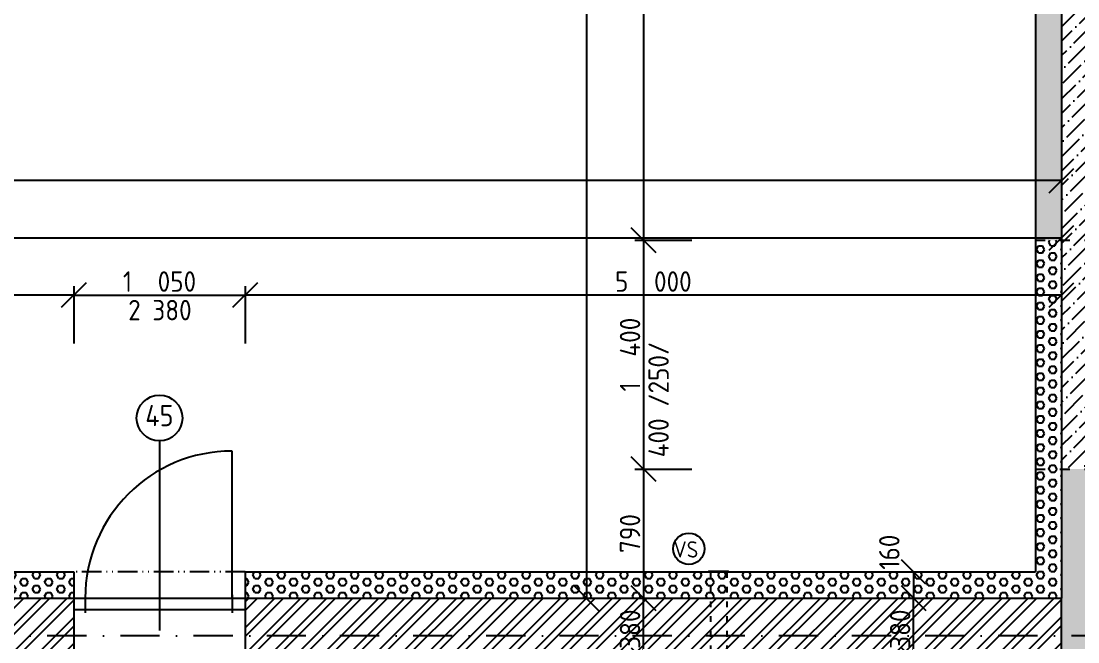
# Model space of a CAD drawing. Extents: x 4511820 to 5180432, y -1526536 to -944957.
# Drawn here: x 5020868 to 5027341, y -1418396 to -1414598 of the extents above; entities that cross this region are included whole.
import ezdxf

# ---------------------------------------------------------------- set-up
doc = ezdxf.new("R2010")
doc.units = 0
doc.header["$MEASUREMENT"] = 0
for name, pattern in [('ACAD_ISO03W100', [30, 12, -18]), ('ACAD_ISO12W100', [22, 12, -3, 0.5, -3, 0.5, -3]), ('BODKOCIARKOVANA_3', [5.6, 3, -1.3, 0, -1.3])]:
    doc.linetypes.add(name, pattern=pattern)
doc.layers.get('0').update_dxf_attribs({"linetype": 'CONTINUOUS'})
doc.layers.get('Defpoints').update_dxf_attribs({"color": 61, "linetype": 'CONTINUOUS'})
for name, color, linetype in [('KÓTY', 4, 'CONTINUOUS'), ('MÚRY', 1, 'CONTINUOUS'), ('OKNÁ', 143, 'CONTINUOUS'), ('osi', 253, 'CONTINUOUS'), ('TENKÁ', 7, 'CONTINUOUS'), ('zz-vetr', 52, 'CONTINUOUS'), ('ŠRAFY', 82, 'CONTINUOUS')]:
    doc.layers.add(name, color=color, linetype=linetype)
doc.styles.add('STYLE1', font='isocp.shx')
doc.dimstyles.new('STANDARD-50', dxfattribs={"dimtxt": 125, "dimasz": 150, "dimexe": 10, "dimexo": 200, "dimgap": 20, "dimtad": 1, "dimdsep": 46, "dimlunit": 6, "dimtxsty": 'STYLE1', "dimblk1": 'OBLIQUE', "dimblk2": 'OBLIQUE', "dimsah": 1, "dimcen": 2.5, "dimse1": 1, "dimse2": 1, "dimadec": 0, "dimazin": 0, "dimtfac": 1, "dimtmove": 1, "dimatfit": 3, "dimldrblk": 'OBLIQUE', "dimfxl": 1, "dimtolj": 1, "dimtzin": 0, "dimarcsym": 0})
pattern_1 = [(45, (584112, 0), (33.1456304, 121.533978), [156.25, -31.25, 0, -31.25])]
pattern_2 = [(45, (-10132.71, -87677), (-79.549513, 79.549513), []), (45, (-10079.68, -87677), (-79.549513, 79.549513), [])]
pattern_3 = [(0, (9e-09, -175781), (0, 43.3012702), [25, -50]), (120, (9e-09, -175781), (-37.5, -21.6506351), [25, -50]), (60, (25, -175781), (-37.5, 21.6506351), [25, -50])]

# ---------------------------------------------------------------- blocks, each defined once
blk = doc.blocks.new('_OBLIQUE')
at = {"color": 0, "linetype": 'ByBlock'}
blk.add_line((-0.5, -0.5), (0.5, 0.5), dxfattribs=at)
blk = doc.blocks.new('*D13476')
at = {"layer": 'Defpoints', "color": 0}
for p in [(5027054.5, -1398998), (5024330.5, -1418128), (5027214.5, -1418128)]:
    blk.add_point(p, dxfattribs=at)
at = {"layer": 'KÓTY', "color": 0, "lineweight": -2}
blk.add_line((5024330.5, -1398998), (5024330.5, -1418128), dxfattribs=at)
at = {"layer": 'KÓTY', "color": 0, "linetype": 'ByBlock', "lineweight": -2, "xscale": 150, "yscale": 150, "zscale": 150}
for p, rotation in [((5024330.5, -1398998), 90), ((5024330.5, -1418128), 270)]:
    blk.add_blockref('_OBLIQUE', p, dxfattribs=dict(at, rotation=rotation))
at = {"layer": 'KÓTY', "color": 0, "insert": (5024248, -1408563), "char_height": 125, "attachment_point": 5, "rotation": 90, "style": 'STYLE1'}
blk.add_mtext('\\A1;19ﾠ130', dxfattribs=at)
blk = doc.blocks.new('*D13484')
at = {"layer": 'Defpoints', "color": 0}
for p in [(5027054.5, -1411048), (5024680.5, -1415938), (5027054.5, -1415938)]:
    blk.add_point(p, dxfattribs=at)
at = {"layer": 'KÓTY', "color": 0, "lineweight": -2}
blk.add_line((5024680.5, -1411048), (5024680.5, -1415938), dxfattribs=at)
at = {"layer": 'KÓTY', "color": 0, "linetype": 'ByBlock', "lineweight": -2, "xscale": 150, "yscale": 150, "zscale": 150}
for p, rotation in [((5024680.5, -1411048), 90), ((5024680.5, -1415938), 270)]:
    blk.add_blockref('_OBLIQUE', p, dxfattribs=dict(at, rotation=rotation))
at = {"layer": 'KÓTY', "color": 0, "insert": (5024598, -1413493), "char_height": 125, "attachment_point": 5, "rotation": 90, "style": 'STYLE1'}
blk.add_mtext('\\A1;4ﾠ890', dxfattribs=at)
blk = doc.blocks.new('*D13485')
at = {"layer": 'Defpoints', "color": 0}
for p in [(5027054.5, -1415938), (5024680.5, -1417338), (5027054.5, -1417338)]:
    blk.add_point(p, dxfattribs=at)
at = {"layer": 'KÓTY', "color": 0, "lineweight": -2}
blk.add_line((5024680.5, -1415938), (5024680.5, -1417338), dxfattribs=at)
at = {"layer": 'KÓTY', "color": 0, "linetype": 'ByBlock', "lineweight": -2, "xscale": 150, "yscale": 150, "zscale": 150}
for p, rotation in [((5024680.5, -1415938), 90), ((5024680.5, -1417338), 270)]:
    blk.add_blockref('_OBLIQUE', p, dxfattribs=dict(at, rotation=rotation))
at = {"layer": 'KÓTY', "color": 0, "insert": (5024598, -1416638), "char_height": 125, "attachment_point": 5, "rotation": 90, "style": 'STYLE1'}
blk.add_mtext('\\A1;1ﾠ400', dxfattribs=at)
blk = doc.blocks.new('*D13486')
at = {"layer": 'Defpoints', "color": 0}
for p in [(5027054.5, -1417338), (5024680.5, -1418128), (5027214.5, -1418128)]:
    blk.add_point(p, dxfattribs=at)
at = {"layer": 'KÓTY', "color": 0, "lineweight": -2}
blk.add_line((5024680.5, -1417338), (5024680.5, -1418128), dxfattribs=at)
at = {"layer": 'KÓTY', "color": 0, "linetype": 'ByBlock', "lineweight": -2, "xscale": 150, "yscale": 150, "zscale": 150}
for p, rotation in [((5024680.5, -1417338), 90), ((5024680.5, -1418128), 270)]:
    blk.add_blockref('_OBLIQUE', p, dxfattribs=dict(at, rotation=rotation))
at = {"layer": 'KÓTY', "color": 0, "insert": (5024598, -1417733), "char_height": 125, "attachment_point": 5, "rotation": 90, "style": 'STYLE1'}
blk.add_mtext('\\A1;790', dxfattribs=at)
blk = doc.blocks.new('*D13603')
at = {"layer": 'Defpoints', "color": 0}
for p in [(5027241, -1415003), (4994251, -1415573.5), (4994251, -1415573.5)]:
    blk.add_point(p, dxfattribs=at)
at = {"layer": 'KÓTY', "color": 0, "lineweight": -2}
blk.add_line((5027241, -1415573.5), (4994251, -1415573.5), dxfattribs=at)
at = {"layer": 'KÓTY', "color": 0, "linetype": 'ByBlock', "lineweight": -2, "xscale": 150, "yscale": 150, "zscale": 150, "rotation": 180}
blk.add_blockref('_OBLIQUE', (4994251, -1415573.5), dxfattribs=at)
at = {"layer": 'KÓTY', "color": 0, "linetype": 'ByBlock', "lineweight": -2, "xscale": 150, "yscale": 150, "zscale": 150}
blk.add_blockref('_OBLIQUE', (5027241, -1415573.5), dxfattribs=at)
at = {"layer": 'KÓTY', "color": 0, "insert": (5010746, -1415491), "char_height": 125, "attachment_point": 5, "style": 'STYLE1'}
blk.add_mtext('\\A1;32ﾠ990', dxfattribs=at)
blk = doc.blocks.new('*D13604')
at = {"layer": 'Defpoints', "color": 0}
for p in [(5027241, -1415923.5), (5007451, -1418128), (5027241, -1418128)]:
    blk.add_point(p, dxfattribs=at)
at = {"layer": 'KÓTY', "color": 0, "lineweight": -2}
blk.add_line((5007451, -1415923.5), (5027241, -1415923.5), dxfattribs=at)
at = {"layer": 'KÓTY', "color": 0, "linetype": 'ByBlock', "lineweight": -2, "xscale": 150, "yscale": 150, "zscale": 150, "rotation": 180}
blk.add_blockref('_OBLIQUE', (5007451, -1415923.5), dxfattribs=at)
at = {"layer": 'KÓTY', "color": 0, "linetype": 'ByBlock', "lineweight": -2, "xscale": 150, "yscale": 150, "zscale": 150}
blk.add_blockref('_OBLIQUE', (5027241, -1415923.5), dxfattribs=at)
at = {"layer": 'KÓTY', "color": 0, "insert": (5017346, -1415841), "char_height": 125, "attachment_point": 5, "style": 'STYLE1'}
blk.add_mtext('\\A1;19ﾠ790', dxfattribs=at)
blk = doc.blocks.new('*D13613')
at = {"layer": 'Defpoints', "color": 0}
for p in [(5022241, -1416273.5), (5022241, -1418128), (5027241, -1418128)]:
    blk.add_point(p, dxfattribs=at)
at = {"layer": 'KÓTY', "color": 0, "lineweight": -2}
blk.add_line((5027241, -1416273.5), (5022241, -1416273.5), dxfattribs=at)
at = {"layer": 'KÓTY', "color": 0, "linetype": 'ByBlock', "lineweight": -2, "xscale": 150, "yscale": 150, "zscale": 150, "rotation": 180}
blk.add_blockref('_OBLIQUE', (5022241, -1416273.5), dxfattribs=at)
at = {"layer": 'KÓTY', "color": 0, "linetype": 'ByBlock', "lineweight": -2, "xscale": 150, "yscale": 150, "zscale": 150}
blk.add_blockref('_OBLIQUE', (5027241, -1416273.5), dxfattribs=at)
at = {"layer": 'KÓTY', "color": 0, "insert": (5024741, -1416191), "char_height": 125, "attachment_point": 5, "style": 'STYLE1'}
blk.add_mtext('\\A1;5ﾠ000', dxfattribs=at)
blk = doc.blocks.new('*D13614')
at = {"layer": 'Defpoints', "color": 0}
for p in [(5022241, -1416273.5), (5021191, -1417968), (5022241, -1417968)]:
    blk.add_point(p, dxfattribs=at)
at = {"layer": 'KÓTY', "color": 0, "lineweight": -2}
blk.add_line((5021191, -1416273.5), (5022241, -1416273.5), dxfattribs=at)
at = {"layer": 'KÓTY', "color": 0, "linetype": 'ByBlock', "lineweight": -2, "xscale": 150, "yscale": 150, "zscale": 150, "rotation": 180}
blk.add_blockref('_OBLIQUE', (5021191, -1416273.5), dxfattribs=at)
at = {"layer": 'KÓTY', "color": 0, "linetype": 'ByBlock', "lineweight": -2, "xscale": 150, "yscale": 150, "zscale": 150}
blk.add_blockref('_OBLIQUE', (5022241, -1416273.5), dxfattribs=at)
at = {"layer": 'KÓTY', "color": 0, "insert": (5021716, -1416191), "char_height": 125, "attachment_point": 5, "style": 'STYLE1'}
blk.add_mtext('\\A1;1ﾠ050', dxfattribs=at)
blk = doc.blocks.new('*D13615')
at = {"layer": 'Defpoints', "color": 0}
for p in [(5019066, -1416273.5), (5019066, -1418128), (5021191, -1418128)]:
    blk.add_point(p, dxfattribs=at)
at = {"layer": 'KÓTY', "color": 0, "lineweight": -2}
blk.add_line((5021191, -1416273.5), (5019066, -1416273.5), dxfattribs=at)
at = {"layer": 'KÓTY', "color": 0, "linetype": 'ByBlock', "lineweight": -2, "xscale": 150, "yscale": 150, "zscale": 150, "rotation": 180}
blk.add_blockref('_OBLIQUE', (5019066, -1416273.5), dxfattribs=at)
at = {"layer": 'KÓTY', "color": 0, "linetype": 'ByBlock', "lineweight": -2, "xscale": 150, "yscale": 150, "zscale": 150}
blk.add_blockref('_OBLIQUE', (5021191, -1416273.5), dxfattribs=at)
at = {"layer": 'KÓTY', "color": 0, "insert": (5020128.5, -1416191), "char_height": 125, "attachment_point": 5, "style": 'STYLE1'}
blk.add_mtext('\\A1;2ﾠ125', dxfattribs=at)
blk = doc.blocks.new('*D21774')
at = {"layer": 'Defpoints', "color": 0}
for p in [(5024680.5, -1418128), (5025441, -1418128), (5025441, -1418508)]:
    blk.add_point(p, dxfattribs=at)
at = {"layer": 'KÓTY', "color": 0, "lineweight": -2}
blk.add_line((5024680.5, -1418508), (5024680.5, -1418128), dxfattribs=at)
at = {"layer": 'KÓTY', "color": 0, "linetype": 'ByBlock', "lineweight": -2, "xscale": 150, "yscale": 150, "zscale": 150}
for p, rotation in [((5024680.5, -1418128), 90), ((5024680.5, -1418508), 270)]:
    blk.add_blockref('_OBLIQUE', p, dxfattribs=dict(at, rotation=rotation))
at = {"layer": 'KÓTY', "color": 0, "insert": (5024598, -1418318), "char_height": 125, "attachment_point": 5, "rotation": 90, "style": 'STYLE1'}
blk.add_mtext('\\A1;380', dxfattribs=at)
blk = doc.blocks.new('*D54790')
at = {"layer": 'Defpoints', "color": 0}
for p in [(5026334.8, -1418128), (5027095.3, -1418128), (5027095.3, -1418508)]:
    blk.add_point(p, dxfattribs=at)
at = {"layer": 'KÓTY', "color": 0, "lineweight": -2}
blk.add_line((5026334.8, -1418508), (5026334.8, -1418128), dxfattribs=at)
at = {"layer": 'KÓTY', "color": 0, "linetype": 'ByBlock', "lineweight": -2, "xscale": 150, "yscale": 150, "zscale": 150}
for p, rotation in [((5026334.8, -1418128), 90), ((5026334.8, -1418508), 270)]:
    blk.add_blockref('_OBLIQUE', p, dxfattribs=dict(at, rotation=rotation))
at = {"layer": 'KÓTY', "color": 0, "insert": (5026252.3, -1418318), "char_height": 125, "attachment_point": 5, "rotation": 90, "style": 'STYLE1'}
blk.add_mtext('\\A1;380', dxfattribs=at)
blk = doc.blocks.new('*D54791')
at = {"layer": 'Defpoints', "color": 0}
for p in [(5027081, -1417968), (5026334.8, -1418128), (5027081, -1418128)]:
    blk.add_point(p, dxfattribs=at)
at = {"layer": 'KÓTY', "color": 0, "lineweight": -2}
blk.add_line((5026334.8, -1417968), (5026334.8, -1418128), dxfattribs=at)
at = {"layer": 'KÓTY', "color": 0, "linetype": 'ByBlock', "lineweight": -2, "xscale": 150, "yscale": 150, "zscale": 150}
for p, rotation in [((5026334.8, -1417968), 90), ((5026334.8, -1418128), 270)]:
    blk.add_blockref('_OBLIQUE', p, dxfattribs=dict(at, rotation=rotation))
at = {"layer": 'KÓTY', "color": 0, "insert": (5026186.1, -1417846.9), "char_height": 125, "attachment_point": 5, "rotation": 90, "style": 'STYLE1'}
blk.add_mtext('\\A1;160', dxfattribs=at)

msp = doc.modelspace()

# ---------------------------------------------------------------- hatches: boundary and pattern name
at = {"layer": 'ŠRAFY'}
h = msp.add_hatch(dxfattribs=at)
h.set_pattern_fill('HEX', color=256, scale=200)
h.set_pattern_definition(pattern_3)
h.paths.add_polyline_path([(5027241, -1415938.048), (5027241, -1411048.048), (5027081, -1411048.048), (5027081, -1415938.048)])
h.paths.add_polyline_path([(5026997.701, -1413212), (5027260.299, -1413212), (5027260.299, -1413462), (5026997.701, -1413462)], flags=9)
h = msp.add_hatch(dxfattribs=at)
h.set_pattern_fill('ANSI36', color=256, scale=500)
h.set_pattern_definition(pattern_1)
h.paths.add_polyline_path([(5027491, -1415938.048), (5027491, -1413828.048), (5027241, -1413828.048), (5027241, -1415938.048)])
h = msp.add_hatch(dxfattribs=at)
h.set_pattern_fill('HEX', color=256, scale=200)
h.set_pattern_definition(pattern_3)
h.paths.add_polyline_path([(5027241, -1417338.048), (5027241, -1415938.048), (5027081, -1415938.048), (5027081, -1417338.048)])
h = msp.add_hatch(dxfattribs=at)
h.set_pattern_fill('ANSI36', color=256, scale=500)
h.set_pattern_definition(pattern_1)
h.paths.add_polyline_path([(5027241, -1417338.048), (5027491, -1417338.048), (5027491, -1415938.048), (5027241, -1415938.048)])
h = msp.add_hatch(dxfattribs=at)
h.set_pattern_fill('HEX', color=256, scale=200)
h.set_pattern_definition(pattern_3)
h.paths.add_polyline_path([(5025191, -1418128.048), (5027241, -1418128.048), (5027241, -1417338.048), (5027081, -1417338.048), (5027081, -1417968.048), (5025198.704, -1417968.048), (5025198.704, -1417968.048), (5025191, -1417968.048)])
h = msp.add_hatch(dxfattribs=at)
h.set_pattern_fill('ANSI36', color=256, scale=500)
h.set_pattern_definition(pattern_1)
h.paths.add_polyline_path([(5027241, -1417338.048), (5027241, -1418128.048), (5027241, -1418508.048), (5027241, -1420258.048), (5027111, -1420258.048), (5027111, -1420458.048), (5027241, -1420458.048), (5027241, -1423508.048), (5027241, -1423648.048), (5027241, -1427258.048), (5027491, -1427258.048), (5027491, -1424743.048), (5027491, -1422628.048), (5027491, -1418133.048), (5027491, -1417338.048)])
h.paths.add_polyline_path([(5027301.201, -1425518), (5027588.799, -1425518), (5027588.799, -1425768), (5027301.201, -1425768)], flags=9)
h.paths.add_polyline_path([(5027294.067, -1419535.94), (5027581.665, -1419535.94), (5027581.665, -1419785.94), (5027294.067, -1419785.94)], flags=9)
h = msp.add_hatch(dxfattribs=at)
h.set_pattern_fill('HEX', color=256, scale=200)
h.set_pattern_definition(pattern_3)
h.paths.add_polyline_path([(5019066, -1417968.048), (5019066, -1418128.048), (5021191, -1418128.048), (5021191, -1417968.048)])
h = msp.add_hatch(dxfattribs=at)
h.set_pattern_fill('HEX', color=256, scale=200)
h.set_pattern_definition(pattern_3)
h.paths.add_polyline_path([(5025091, -1418128.048), (5025091, -1417968.048), (5025081.548, -1417968.048), (5022241, -1417968.048), (5022241, -1418128.048)])
h = msp.add_hatch(dxfattribs=at)
h.set_pattern_fill('HEX', color=256, scale=200)
h.set_pattern_definition(pattern_3)
h.paths.add_polyline_path([(5025191, -1417968.048), (5025091, -1417968.048), (5025091, -1418128.048), (5025191, -1418128.048)])
h = msp.add_hatch(dxfattribs=at)
h.set_pattern_fill('ANSI32', color=256, scale=300)
h.set_pattern_definition(pattern_2)
h.paths.add_polyline_path([(5021191, -1418128.048), (5019066, -1418128.048), (5019066, -1418508.048), (5020681, -1418508.048), (5020981, -1418508.048), (5021191, -1418508.048)])
h = msp.add_hatch(dxfattribs=at)
h.set_pattern_fill('ANSI32', color=256, scale=300)
h.set_pattern_definition(pattern_2)
h.paths.add_polyline_path([(5022241, -1418128.048), (5022241, -1418508.048), (5022891, -1418508.048), (5023141, -1418508.048), (5025441, -1418508.048), (5025641, -1418508.048), (5027241, -1418508.048), (5027241, -1418128.048)])

# ---------------------------------------------------------------- linework, layer by layer
at = {"layer": 'KÓTY', "ltscale": 25}
for p, q in [((5024627.097, -1415938.048), (5024977.097, -1415938.048)), ((5024627.097, -1417338.048), (5024977.097, -1417338.048))]:
    msp.add_line(p, q, dxfattribs=at)
at = {"layer": 'KÓTY', "ltscale": 0.25}
for p, q in [((5021191, -1416220.1), (5021191, -1416570.1)), ((5022241, -1416220.1), (5022241, -1416570.1))]:
    msp.add_line(p, q, dxfattribs=at)
at = {"layer": 'MÚRY'}
for p, q in [((5027081, -1401458.048), (5027081, -1417968.048)), ((5019066, -1417968.048), (5021191, -1417968.048)), ((5021191, -1417968.048), (5021191, -1418508.048)), ((5022241, -1417968.048), (5027081, -1417968.048)), ((5022241, -1417968.048), (5022241, -1418508.048))]:
    msp.add_line(p, q, dxfattribs=at)
at = {"layer": 'OKNÁ', "ltscale": 0.25}
for p, q in [((5021716, -1417166.195), (5021716, -1418326.506)), ((5022161, -1418128.048), (5022161, -1417228.048)), ((5021261, -1418108.048), (5021261, -1418218.048)), ((5022161, -1418108.048), (5022161, -1418218.048)), ((5021191, -1418128.048), (5022241, -1418128.048)), ((5021191, -1418198.048), (5022241, -1418198.048))]:
    msp.add_line(p, q, dxfattribs=at)
msp.add_circle((5021716, -1417026.195), 140, dxfattribs=at)
msp.add_arc((5022161, -1418128.048), 900, 90, 180, dxfattribs=at)
at = {"layer": 'osi', "linetype": 'BODKOCIARKOVANA_3', "ltscale": 80}
msp.add_line((5041881, -1418358.048), (4978211, -1418358.048), dxfattribs=at)
at = {"layer": 'TENKÁ'}
for p, q in [((5027241, -1401458.048), (5027241, -1418128.048)), ((5019066, -1418128.048), (5021191, -1418128.048)), ((5022241, -1418128.048), (5027241, -1418128.048)), ((5027241, -1418508.048), (5027241, -1418128.048))]:
    msp.add_line(p, q, dxfattribs=at)
at = {"layer": 'TENKÁ', "linetype": 'ACAD_ISO03W100', "ltscale": 5}
for p, q in [((5027081, -1415938.048), (5027491, -1415938.048)), ((5027081, -1417338.048), (5027491, -1417338.048))]:
    msp.add_line(p, q, dxfattribs=at)
at = {"layer": 'TENKÁ', "linetype": 'ACAD_ISO12W100', "ltscale": 10}
msp.add_line((5022241, -1417968.048), (5021191, -1417968.048), dxfattribs=at)
at = {"layer": 'zz-vetr', "linetype": 'ACAD_ISO03W100', "ltscale": 3}
for p, q in [((5025091, -1417968.048), (5025091, -1418508.048)), ((5025191, -1417968.048), (5025191, -1418508.048))]:
    msp.add_line(p, q, dxfattribs=at)
at = {"layer": 'zz-vetr', "ltscale": 3}
msp.add_lwpolyline([(5025081.548, -1417968.048), (5025081.548, -1417964.056), (5025198.704, -1417964.056), (5025198.704, -1417968.048)], close=True, dxfattribs=at)
at = {"layer": 'zz-vetr'}
msp.add_circle((5024958.521, -1417826.011), 96, dxfattribs=at)

# ---------------------------------------------------------------- texts
at = {"layer": 'KÓTY', "insert": (5021718.5, -1416365.961), "char_height": 125, "attachment_point": 5, "style": 'STYLE1'}
msp.add_mtext('\\A1;2 380', dxfattribs=at)
at = {"layer": 'KÓTY', "insert": (5024772.957, -1416913.003), "char_height": 125, "attachment_point": 5, "rotation": 90, "style": 'STYLE1'}
msp.add_mtext('\\A1;400 /250/', dxfattribs=at)
at = {"layer": 'TENKÁ', "style": 'STYLE1'}
msp.add_text('45', height=130, dxfattribs=at).set_placement((5021629, -1417076.195))
at = {"layer": 'zz-vetr', "style": 'STYLE1'}
msp.add_text('VS', height=100, dxfattribs=at).set_placement((5024864.215, -1417880.024))

# ---------------------------------------------------------------- dimensions: what is measured, and where the dimension line sits
at = {"layer": 'KÓTY'}
for base, p1, p2, picture, middle in [((5024330.5, -1418128.048), (5027054.5, -1398998.048), (5027214.5, -1418128.048), '*D13476', (5024247.957, -1408563.048)), ((5024680.5, -1418128.048), (5027054.5, -1417338.048), (5027214.5, -1418128.048), '*D13486', (5024598, -1417733.048)), ((5024680.5, -1418128.048), (5025441, -1418508.048), (5025441, -1418128.048), '*D21774', (5024598, -1418318.048)), ((5026334.751, -1418128.048), (5027095.251, -1418508.048), (5027095.251, -1418128.048), '*D54790', (5026252.251, -1418318.048))]:
    dim = msp.add_linear_dim(base=base, p1=p1, p2=p2, angle=90, dimstyle='STANDARD-50', override={"dimtxsty": 'STYLE1', "dimldrblk": 'OBLIQUE'}, dxfattribs=at)
    dim.commit()
    dim.dimension.update_dxf_attribs({"geometry": picture, "text_midpoint": middle})
for base, p1, p2, picture, middle in [((5024680.5, -1415938.048), (5027054.5, -1411048.048), (5027054.5, -1415938.048), '*D13484', (5024597.957, -1413493.048)), ((5024680.5, -1417338.048), (5027054.5, -1415938.048), (5027054.5, -1417338.048), '*D13485', (5024597.957, -1416638.048))]:
    dim = msp.add_linear_dim(base=base, p1=p1, p2=p2, angle=90, dimstyle='STANDARD-50', dxfattribs=at)
    dim.commit()
    dim.dimension.update_dxf_attribs({"geometry": picture, "text_midpoint": middle})
for base, p1, p2, picture, middle in [((4994251, -1415573.503), (5027241, -1415003.048), (4994251, -1415573.503), '*D13603', (5010746, -1415490.961)), ((5027241, -1415923.503), (5007451, -1418128.048), (5027241, -1418128.048), '*D13604', (5017346, -1415840.961)), ((5019066, -1416273.503), (5021191, -1418128.048), (5019066, -1418128.048), '*D13615', (5020128.5, -1416190.961)), ((5022241, -1416273.503), (5021191, -1417968.048), (5022241, -1417968.048), '*D13614', (5021716, -1416190.961)), ((5022241, -1416273.503), (5027241, -1418128.048), (5022241, -1418128.048), '*D13613', (5024741, -1416190.961))]:
    dim = msp.add_linear_dim(base=base, p1=p1, p2=p2, dimstyle='STANDARD-50', dxfattribs=at)
    dim.commit()
    dim.dimension.update_dxf_attribs({"geometry": picture, "text_midpoint": middle})
dim = msp.add_linear_dim(base=(5026334.751, -1418128.048), p1=(5027081, -1417968.048), p2=(5027081, -1418128.048), angle=90, dimstyle='STANDARD-50', override={"dimtxsty": 'STYLE1', "dimldrblk": 'OBLIQUE'}, dxfattribs=at)
dim.commit()
dim.dimension.update_dxf_attribs({"geometry": '*D54791', "text_midpoint": (5026268.586, -1417846.857), "dimtype": 160})

doc.saveas('drawing.dxf')
